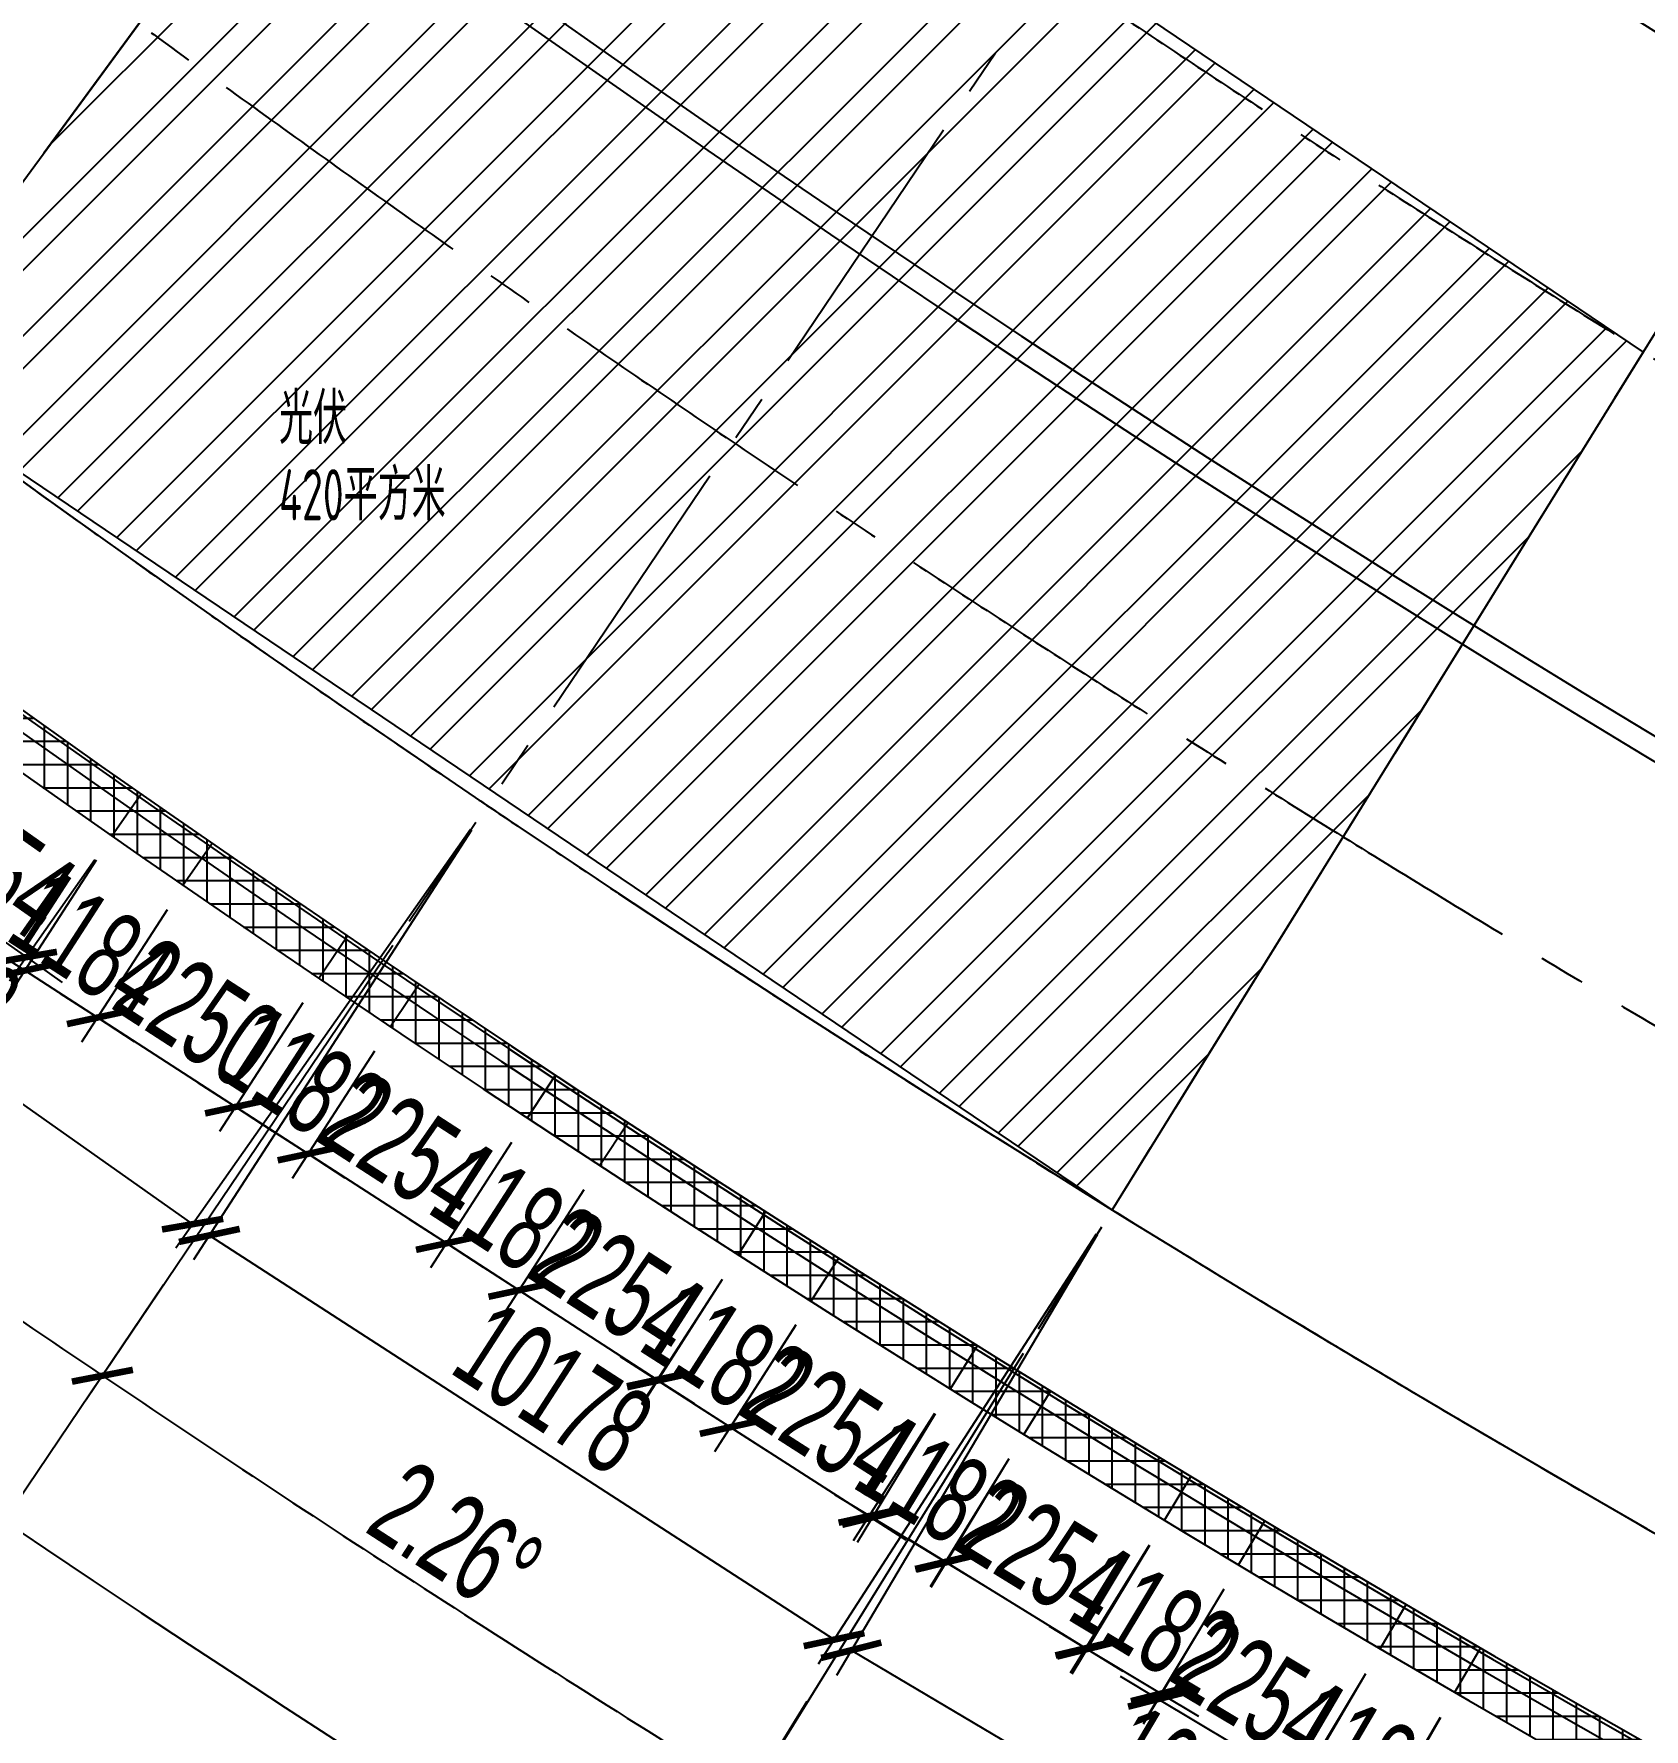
# Model space of a CAD drawing. Extents: x -668578 to 2331563, y -1202445 to 1620273.
# Drawn here: x 1288563 to 1310588, y 63809 to 86996 of the extents above; entities that cross this region are included whole.
import ezdxf
from ezdxf.enums import TextEntityAlignment as Align

# ---------------------------------------------------------------- set-up
doc = ezdxf.new("R2010")
doc.units = 0
doc.linetypes.add('CENTER2', pattern=[28.575, 19.05, -3.175, 3.175, -3.175])
doc.layers.get('0').update_dxf_attribs({"color": 8})
doc.layers.get('Defpoints').update_dxf_attribs({"color": 8})
for name, color, linetype in [('#填充层', 8, 'Continuous'), ('#幕墙线-平面', 8, 'Continuous'), ('#标注', 8, 'Continuous'), ('#轴线', 8, 'CENTER2'), ('A-ROOF-DRAN', 8, 'Continuous'), ('dim', 8, 'Continuous'), ('L立面-粗线', 8, 'Continuous'), ('WALL', 8, 'Continuous'), ('外轮廓', 8, 'Continuous'), ('建-文字', 8, 'Continuous')]:
    doc.layers.add(name, color=color, linetype=linetype)
doc.styles.add('JHZX', font='jrs.shx', dxfattribs={"width": 0.6, "bigfont": 'jhz.shx'})
doc.styles.add('XD2008', font='xd-hzs.shx', dxfattribs={"width": 0.7, "bigfont": 'xd-hztxt.shx'})
doc.dimstyles.new('JZBZ-400', dxfattribs={"dimscale": 400, "dimtxt": 3, "dimasz": 1.5, "dimexe": 1, "dimexo": 1, "dimgap": 0.5, "dimtad": 1, "dimdec": 0, "dimdsep": 46, "dimtxsty": 'JHZX', "dimblk1": 'ARCHTICK', "dimblk2": 'ARCHTICK', "dimsah": 1, "dimcen": 0, "dimclrd": 1, "dimclre": 1, "dimclrt": 2, "dimazin": 2, "dimtfac": 1, "dimtdec": 0, "dimtix": 1, "dimtmove": 0, "dimatfit": 3, "dimfxl": 0, "dimtolj": 1, "dimlwd": -1, "dimlwe": -1, "dimarcsym": 0})

# ---------------------------------------------------------------- blocks, each defined once
blk = doc.blocks.new('_ARCHTICK')
at = {"color": 0, "linetype": 'ByBlock', "const_width": 0.15}
blk.add_lwpolyline([(-0.5, -0.5), (0.5, 0.5)], dxfattribs=at)
blk = doc.blocks.new('*D2939')
at = {"layer": '#标注', "ltscale": 300, "transparency": 16777216}
for p, q in [((-1773, -1481), (-9342, -7863)), ((165914, -92056), (164727, -101884))]:
    blk.add_line(p, q, dxfattribs=at)
blk.add_arc((197092, 166179), 269610, 220.13382, 263.11563, dxfattribs=at)
at = {"layer": 'Defpoints', "color": 0, "ltscale": 300, "transparency": 16777216}
for p in [(197092, 166179), (-1467, -1224), (40380, -53208), (165962, -91659)]:
    blk.add_point(p, dxfattribs=at)
at = {"layer": '#标注', "ltscale": 300, "transparency": 16777216, "xscale": 600, "yscale": 600, "zscale": 600}
for p, rotation in [((-9036, -7605), 130.1338192809485), ((164775, -101487), 353.1156299250187)]:
    blk.add_blockref('_ARCHTICK', p, dxfattribs=dict(at, rotation=rotation))
at = {"layer": '#标注', "ltscale": 300, "transparency": 16777216, "insert": (69342, -70334), "char_height": 1200, "attachment_point": 5, "rotation": 331.6247, "style": 'JHZX'}
blk.add_mtext('\\A1;42.98°', dxfattribs=at)
blk = doc.blocks.new('*D2929')
at = {"layer": '#标注', "ltscale": 300, "transparency": 16777216}
for p, q in [((43129, -43470), (38690, -49515)), ((51525, -49384), (47327, -55599))]:
    blk.add_line(p, q, dxfattribs=at)
blk.add_arc((197092, 166179), 267210, 233.70702, 235.96922, dxfattribs=at)
at = {"layer": 'Defpoints', "color": 0, "ltscale": 300, "transparency": 16777216}
for p in [(197092, 166179), (43366, -43147), (51748, -49052), (41775, -51255)]:
    blk.add_point(p, dxfattribs=at)
at = {"layer": '#标注', "ltscale": 300, "transparency": 16777216, "xscale": 600, "yscale": 600, "zscale": 600}
for p, rotation in [((38927, -49192), 143.7070209422216), ((47551, -55268), 325.9692216820953)]:
    blk.add_blockref('_ARCHTICK', p, dxfattribs=dict(at, rotation=rotation))
at = {"layer": '#标注', "ltscale": 300, "transparency": 16777216, "insert": (43670, -51619), "char_height": 1200, "attachment_point": 5, "rotation": 324.8381, "style": 'JHZX'}
blk.add_mtext('\\A1;2.26°', dxfattribs=at)
blk = doc.blocks.new('*D2930')
at = {"layer": '#标注', "ltscale": 300, "transparency": 16777216}
for p, q in [((51525, -49384), (47327, -55599)), ((60147, -54962), (56198, -61338))]:
    blk.add_line(p, q, dxfattribs=at)
blk.add_arc((197092, 166179), 267210, 235.96922, 238.23142, dxfattribs=at)
at = {"layer": 'Defpoints', "color": 0, "ltscale": 300, "transparency": 16777216}
for p in [(197092, 166179), (51748, -49052), (60357, -54622), (50478, -57217)]:
    blk.add_point(p, dxfattribs=at)
at = {"layer": '#标注', "ltscale": 300, "transparency": 16777216, "xscale": 600, "yscale": 600, "zscale": 600}
for p, rotation in [((47551, -55268), 145.9692216820956), ((56409, -60998), 328.2314223311194)]:
    blk.add_blockref('_ARCHTICK', p, dxfattribs=dict(at, rotation=rotation))
at = {"layer": '#标注', "ltscale": 300, "transparency": 16777216, "insert": (52386, -57505), "char_height": 1200, "attachment_point": 5, "rotation": 327.1003, "style": 'JHZX'}
blk.add_mtext('\\A1;2.26°', dxfattribs=at)
blk = doc.blocks.new('*D2931')
at = {"layer": '#标注', "ltscale": 300, "transparency": 16777216}
for p, q in [((60147, -54962), (56198, -61338)), ((68983, -60195), (65289, -66722))]:
    blk.add_line(p, q, dxfattribs=at)
blk.add_arc((197092, 166179), 267210, 238.23142, 240.49362, dxfattribs=at)
at = {"layer": 'Defpoints', "color": 0, "ltscale": 300, "transparency": 16777216}
for p in [(197092, 166179), (60357, -54622), (69180, -59847), (59411, -62830)]:
    blk.add_point(p, dxfattribs=at)
at = {"layer": '#标注', "ltscale": 300, "transparency": 16777216, "xscale": 600, "yscale": 600, "zscale": 600}
for p, rotation in [((56409, -60998), 148.2314223311197), ((65486, -66374), 330.4936231196922)]:
    blk.add_blockref('_ARCHTICK', p, dxfattribs=dict(at, rotation=rotation))
at = {"layer": '#标注', "ltscale": 300, "transparency": 16777216, "insert": (61328, -63043), "char_height": 1200, "attachment_point": 5, "rotation": 329.3625, "style": 'JHZX'}
blk.add_mtext('\\A1;2.26°', dxfattribs=at)
blk = doc.blocks.new('*U2924')
at = {"linetype": 'ByBlock'}
blk.add_line((0, -20), (0, 0), dxfattribs=at)
blk.add_circle((0, -24), 4, dxfattribs=at)
at = {"color": 253, "linetype": 'ByBlock', "style": 'JHZX', "width": 0.75}
blk.add_attdef('AXES', text='', height=4, dxfattribs=at).set_placement((0, -24), align=Align.MIDDLE_CENTER)
blk = doc.blocks.new('*D3010')
at = {"layer": '#标注', "transparency": 16777216}
for p, q in [((-101902, -38890), (-105706, -44769)), ((-105489, -44433), (-96943, -49962)), ((-93357, -44418), (-97160, -50298))]:
    blk.add_line(p, q, dxfattribs=at)
at = {"layer": 'Defpoints', "color": 0, "transparency": 16777216}
for p in [(-101685, -38554), (-93139, -44082), (-96943, -49962)]:
    blk.add_point(p, dxfattribs=at)
at = {"layer": '#标注', "transparency": 16777216, "xscale": 600, "yscale": 600, "zscale": 600}
for p, rotation in [((-105489, -44433), 147.1003207696899), ((-96943, -49962), 327.1003207696899)]:
    blk.add_blockref('_ARCHTICK', p, dxfattribs=dict(at, rotation=rotation))
at = {"layer": '#标注', "transparency": 16777216, "insert": (-100782, -46526), "char_height": 1200, "attachment_point": 5, "rotation": 327.1003, "style": 'JHZX'}
blk.add_mtext('\\A1;10178', dxfattribs=at)
blk = doc.blocks.new('*D3011')
at = {"layer": '#标注', "transparency": 16777216}
for p, q in [((-110236, -33019), (-114269, -38744)), ((-114039, -38417), (-105718, -44279)), ((-101916, -38881), (-105948, -44606))]:
    blk.add_line(p, q, dxfattribs=at)
at = {"layer": 'Defpoints', "color": 0, "transparency": 16777216}
for p in [(-110006, -32692), (-101685, -38554), (-105718, -44279)]:
    blk.add_point(p, dxfattribs=at)
at = {"layer": '#标注', "transparency": 16777216, "xscale": 600, "yscale": 600, "zscale": 600}
for p, rotation in [((-114039, -38417), 144.8381225946805), ((-105718, -44279), 324.8381225946805)]:
    blk.add_blockref('_ARCHTICK', p, dxfattribs=dict(at, rotation=rotation))
at = {"layer": '#标注', "transparency": 16777216, "insert": (-109418, -40694), "char_height": 1200, "attachment_point": 5, "rotation": 324.8381, "style": 'JHZX'}
blk.add_mtext('\\A1;10178', dxfattribs=at)
blk = doc.blocks.new('*D3012')
at = {"layer": '#标注', "transparency": 16777216}
for p, q in [((-93343, -44426), (-96912, -50452)), ((-84586, -49613), (-88155, -55638)), ((-96708, -50107), (-87951, -55294))]:
    blk.add_line(p, q, dxfattribs=at)
at = {"layer": 'Defpoints', "color": 0, "transparency": 16777216}
for p in [(-93139, -44082), (-84382, -49269), (-87951, -55294)]:
    blk.add_point(p, dxfattribs=at)
at = {"layer": '#标注', "transparency": 16777216, "xscale": 600, "yscale": 600, "zscale": 600}
for p, rotation in [((-96708, -50107), 149.3625242491921), ((-87951, -55294), 329.3625242491921)]:
    blk.add_blockref('_ARCHTICK', p, dxfattribs=dict(at, rotation=rotation))
at = {"layer": '#标注', "transparency": 16777216, "insert": (-91922, -52012), "char_height": 1200, "attachment_point": 5, "rotation": 329.3625, "style": 'JHZX'}
blk.add_mtext('\\A1;10178', dxfattribs=at)
blk = doc.blocks.new('*D3013')
at = {"layer": '#标注', "transparency": 16777216}
for p, q in [((-84572, -49621), (-87900, -55782)), ((-75617, -54458), (-78945, -60619)), ((-87710, -55430), (-78755, -60267))]:
    blk.add_line(p, q, dxfattribs=at)
at = {"layer": 'Defpoints', "color": 0, "transparency": 16777216}
for p in [(-84382, -49269), (-75427, -54106), (-78755, -60267)]:
    blk.add_point(p, dxfattribs=at)
at = {"layer": '#标注', "transparency": 16777216, "xscale": 600, "yscale": 600, "zscale": 600}
for p, rotation in [((-87710, -55430), 151.6247224242016), ((-78755, -60267), 331.6247224242016)]:
    blk.add_blockref('_ARCHTICK', p, dxfattribs=dict(at, rotation=rotation))
at = {"layer": '#标注', "transparency": 16777216, "insert": (-82853, -57145), "char_height": 1200, "attachment_point": 5, "rotation": 331.6247, "style": 'JHZX'}
blk.add_mtext('\\A1;10178', dxfattribs=at)
blk = doc.blocks.new('*D3346')
at = {"layer": '#标注', "ltscale": 300, "transparency": 16777216}
for p, q in [((61272, -63820), (60199, -65687)), ((60398, -65341), (59878, -65042)), ((63226, -64943), (62153, -66810)), ((62352, -66464), (60398, -65341)), ((62352, -66464), (62872, -66763))]:
    blk.add_line(p, q, dxfattribs=at)
at = {"layer": 'Defpoints', "color": 0, "ltscale": 300, "transparency": 16777216}
for p in [(61471, -63473), (63425, -64596), (60398, -65341)]:
    blk.add_point(p, dxfattribs=at)
at = {"layer": '#标注', "ltscale": 300, "transparency": 16777216, "xscale": 600, "yscale": 600, "zscale": 600}
for p, rotation in [((60398, -65341), 330.1157699926653), ((62352, -66464), 150.1157699926653)]:
    blk.add_blockref('_ARCHTICK', p, dxfattribs=dict(at, rotation=rotation))
at = {"layer": '#标注', "ltscale": 300, "transparency": 16777216, "insert": (61774, -65209), "char_height": 1200, "attachment_point": 5, "rotation": 330.1158, "style": 'JHZX'}
blk.add_mtext('\\A1;2254', dxfattribs=at)
blk = doc.blocks.new('*D3347')
at = {"layer": '#标注', "ltscale": 300, "transparency": 16777216}
for p, q in [((60249, -63221), (59160, -65078)), ((61268, -63818), (60179, -65676)), ((59362, -64733), (58844, -64430)), ((60381, -65331), (59362, -64733)), ((60381, -65331), (60899, -65635))]:
    blk.add_line(p, q, dxfattribs=at)
at = {"layer": 'Defpoints', "color": 0, "ltscale": 300, "transparency": 16777216}
for p in [(60451, -62876), (61471, -63473), (59362, -64733)]:
    blk.add_point(p, dxfattribs=at)
at = {"layer": '#标注', "ltscale": 300, "transparency": 16777216, "xscale": 600, "yscale": 600, "zscale": 600}
for p, rotation in [((59362, -64733), 329.609854917948), ((60381, -65331), 149.609854917948)]:
    blk.add_blockref('_ARCHTICK', p, dxfattribs=dict(at, rotation=rotation))
at = {"layer": '#标注', "ltscale": 300, "transparency": 16777216, "insert": (60276, -64342), "char_height": 1200, "attachment_point": 5, "rotation": 329.6099, "style": 'JHZX'}
blk.add_mtext('\\A1;1182', dxfattribs=at)
blk = doc.blocks.new('*D3376')
at = {"layer": '#标注', "ltscale": 300, "transparency": 16777216}
for p, q in [((58312, -62062), (57207, -63909)), ((57412, -63566), (56897, -63258)), ((60246, -63219), (59141, -65066)), ((59347, -64723), (57412, -63566)), ((59347, -64723), (59862, -65031))]:
    blk.add_line(p, q, dxfattribs=at)
at = {"layer": 'Defpoints', "color": 0, "ltscale": 300, "transparency": 16777216}
for p in [(58517, -61719), (60451, -62876), (57412, -63566)]:
    blk.add_point(p, dxfattribs=at)
at = {"layer": '#标注', "ltscale": 300, "transparency": 16777216, "xscale": 600, "yscale": 600, "zscale": 600}
for p, rotation in [((57412, -63566), 329.116272324212), ((59347, -64723), 149.116272324212)]:
    blk.add_blockref('_ARCHTICK', p, dxfattribs=dict(at, rotation=rotation))
at = {"layer": '#标注', "ltscale": 300, "transparency": 16777216, "insert": (58790, -63458), "char_height": 1200, "attachment_point": 5, "rotation": 329.1163, "style": 'JHZX'}
blk.add_mtext('\\A1;2254', dxfattribs=at)
blk = doc.blocks.new('*D3377')
at = {"layer": '#标注', "ltscale": 300, "transparency": 16777216}
for p, q in [((57292, -61463), (56232, -63225)), ((58305, -62072), (57245, -63834)), ((56438, -62883), (55924, -62573)), ((57451, -63492), (56438, -62883)), ((57451, -63492), (57965, -63801))]:
    blk.add_line(p, q, dxfattribs=at)
at = {"layer": 'Defpoints', "color": 0, "ltscale": 300, "transparency": 16777216}
for p in [(57498, -61120), (58511, -61729), (56438, -62883)]:
    blk.add_point(p, dxfattribs=at)
at = {"layer": '#标注', "ltscale": 300, "transparency": 16777216, "xscale": 600, "yscale": 600, "zscale": 600}
for p, rotation in [((56438, -62883), 328.9825259266929), ((57451, -63492), 148.9825259266929)]:
    blk.add_blockref('_ARCHTICK', p, dxfattribs=dict(at, rotation=rotation))
at = {"layer": '#标注', "ltscale": 300, "transparency": 16777216, "insert": (57357, -62501), "char_height": 1200, "attachment_point": 5, "rotation": 328.9825, "style": 'JHZX'}
blk.add_mtext('\\A1;1182', dxfattribs=at)
blk = doc.blocks.new('*D3378')
at = {"layer": '#标注', "ltscale": 300, "transparency": 16777216}
for p, q in [((55369, -60279), (54291, -62029)), ((54501, -61689), (53990, -61374)), ((57288, -61461), (56210, -63211)), ((56419, -62871), (54501, -61689)), ((56419, -62871), (56930, -63186))]:
    blk.add_line(p, q, dxfattribs=at)
at = {"layer": 'Defpoints', "color": 0, "ltscale": 300, "transparency": 16777216}
for p in [(55579, -59938), (57498, -61120), (54501, -61689)]:
    blk.add_point(p, dxfattribs=at)
at = {"layer": '#标注', "ltscale": 300, "transparency": 16777216, "xscale": 600, "yscale": 600, "zscale": 600}
for p, rotation in [((54501, -61689), 328.3611298189172), ((56419, -62871), 148.3611298189171)]:
    blk.add_blockref('_ARCHTICK', p, dxfattribs=dict(at, rotation=rotation))
at = {"layer": '#标注', "ltscale": 300, "transparency": 16777216, "insert": (55880, -61599), "char_height": 1200, "attachment_point": 5, "rotation": 328.3611, "style": 'JHZX'}
blk.add_mtext('\\A1;2254', dxfattribs=at)
blk = doc.blocks.new('*D3379')
at = {"layer": '#标注', "ltscale": 300, "transparency": 16777216}
for p, q in [((54362, -59666), (53293, -61424)), ((55371, -60280), (54303, -62038)), ((53501, -61082), (52988, -60771)), ((54510, -61696), (53501, -61082)), ((54510, -61696), (55023, -62008))]:
    blk.add_line(p, q, dxfattribs=at)
at = {"layer": 'Defpoints', "color": 0, "ltscale": 300, "transparency": 16777216}
for p in [(54569, -59324), (55579, -59938), (53501, -61082)]:
    blk.add_point(p, dxfattribs=at)
at = {"layer": '#标注', "ltscale": 300, "transparency": 16777216, "xscale": 600, "yscale": 600, "zscale": 600}
for p, rotation in [((53501, -61082), 328.7031185417148), ((54510, -61696), 148.7031185417148)]:
    blk.add_blockref('_ARCHTICK', p, dxfattribs=dict(at, rotation=rotation))
at = {"layer": '#标注', "ltscale": 300, "transparency": 16777216, "insert": (54421, -60706), "char_height": 1200, "attachment_point": 5, "rotation": 328.7031, "style": 'JHZX'}
blk.add_mtext('\\A1;1182', dxfattribs=at)
blk = doc.blocks.new('*D3380')
at = {"layer": '#标注', "ltscale": 300, "transparency": 16777216}
for p, q in [((52456, -58445), (51342, -60184)), ((51558, -59847), (51052, -59524)), ((54354, -59661), (53239, -61400)), ((53455, -61063), (51558, -59847)), ((53455, -61063), (53960, -61387))]:
    blk.add_line(p, q, dxfattribs=at)
at = {"layer": 'Defpoints', "color": 0, "ltscale": 300, "transparency": 16777216}
for p in [(52672, -58108), (54569, -59324), (51558, -59847)]:
    blk.add_point(p, dxfattribs=at)
at = {"layer": '#标注', "ltscale": 300, "transparency": 16777216, "xscale": 600, "yscale": 600, "zscale": 600}
for p, rotation in [((51558, -59847), 327.3486061758078), ((53455, -61063), 147.3486061758079)]:
    blk.add_blockref('_ARCHTICK', p, dxfattribs=dict(at, rotation=rotation))
at = {"layer": '#标注', "ltscale": 300, "transparency": 16777216, "insert": (52938, -59782), "char_height": 1200, "attachment_point": 5, "rotation": 327.3486, "style": 'JHZX'}
blk.add_mtext('\\A1;2254', dxfattribs=at)
blk = doc.blocks.new('*D3388')
at = {"layer": '#标注', "ltscale": 300, "transparency": 16777216}
for p, q in [((51449, -57826), (50347, -59546)), ((52444, -58464), (51342, -60184)), ((50562, -59210), (50057, -58886)), ((51558, -59847), (50562, -59210)), ((51558, -59847), (52063, -60171))]:
    blk.add_line(p, q, dxfattribs=at)
at = {"layer": 'Defpoints', "color": 0, "ltscale": 300, "transparency": 16777216}
for p in [(51665, -57490), (52660, -58127), (50562, -59210)]:
    blk.add_point(p, dxfattribs=at)
at = {"layer": '#标注', "ltscale": 300, "transparency": 16777216, "xscale": 600, "yscale": 600, "zscale": 600}
for p, rotation in [((50562, -59210), 327.3486061758085), ((51558, -59847), 147.3486061758085)]:
    blk.add_blockref('_ARCHTICK', p, dxfattribs=dict(at, rotation=rotation))
at = {"layer": '#标注', "ltscale": 300, "transparency": 16777216, "insert": (51492, -58855), "char_height": 1200, "attachment_point": 5, "rotation": 327.3486, "style": 'JHZX'}
blk.add_mtext('\\A1;1182', dxfattribs=at)
blk = doc.blocks.new('*D3389')
at = {"layer": '#标注', "ltscale": 300, "transparency": 16777216}
for p, q in [((49555, -56601), (48450, -58310)), ((48667, -57974), (48163, -57648)), ((51447, -57825), (50342, -59534)), ((50560, -59198), (48667, -57974)), ((50560, -59198), (51063, -59524))]:
    blk.add_line(p, q, dxfattribs=at)
at = {"layer": 'Defpoints', "color": 0, "ltscale": 300, "transparency": 16777216}
for p in [(49772, -56266), (51665, -57490), (48667, -57974)]:
    blk.add_point(p, dxfattribs=at)
at = {"layer": '#标注', "ltscale": 300, "transparency": 16777216, "xscale": 600, "yscale": 600, "zscale": 600}
for p, rotation in [((48667, -57974), 327.1037459936396), ((50560, -59198), 147.1037459936396)]:
    blk.add_blockref('_ARCHTICK', p, dxfattribs=dict(at, rotation=rotation))
at = {"layer": '#标注', "ltscale": 300, "transparency": 16777216, "insert": (50048, -57914), "char_height": 1200, "attachment_point": 5, "rotation": 327.1037, "style": 'JHZX'}
blk.add_mtext('\\A1;2254', dxfattribs=at)
blk = doc.blocks.new('*D3390')
at = {"layer": '#标注', "ltscale": 300, "transparency": 16777216}
for p, q in [((48567, -55953), (47458, -57668)), ((49555, -56601), (48450, -58310)), ((47675, -57332), (47171, -57006)), ((48667, -57974), (47675, -57332)), ((48667, -57974), (49171, -58300))]:
    blk.add_line(p, q, dxfattribs=at)
at = {"layer": 'Defpoints', "color": 0, "ltscale": 300, "transparency": 16777216}
for p in [(48784, -55617), (49772, -56266), (47675, -57332)]:
    blk.add_point(p, dxfattribs=at)
at = {"layer": '#标注', "ltscale": 300, "transparency": 16777216, "xscale": 600, "yscale": 600, "zscale": 600}
for p, rotation in [((47675, -57332), 327.1037459903597), ((48667, -57974), 147.1037459903597)]:
    blk.add_blockref('_ARCHTICK', p, dxfattribs=dict(at, rotation=rotation))
at = {"layer": '#标注', "ltscale": 300, "transparency": 16777216, "insert": (48605, -56981), "char_height": 1200, "attachment_point": 5, "rotation": 327.1037, "style": 'JHZX'}
blk.add_mtext('\\A1;1182', dxfattribs=at)
blk = doc.blocks.new('*D3391')
at = {"layer": '#标注', "ltscale": 300, "transparency": 16777216}
for p, q in [((46691, -54704), (45565, -56444)), ((45783, -56108), (45279, -55782)), ((47675, -57332), (45783, -56108)), ((48567, -55953), (47458, -57668)), ((47675, -57332), (48179, -57658))]:
    blk.add_line(p, q, dxfattribs=at)
at = {"layer": 'Defpoints', "color": 0, "ltscale": 300, "transparency": 16777216}
for p in [(46908, -54368), (48784, -55617), (45783, -56108)]:
    blk.add_point(p, dxfattribs=at)
at = {"layer": '#标注', "ltscale": 300, "transparency": 16777216, "xscale": 600, "yscale": 600, "zscale": 600}
for p, rotation in [((45783, -56108), 327.1037459903597), ((47675, -57332), 147.1037459903597)]:
    blk.add_blockref('_ARCHTICK', p, dxfattribs=dict(at, rotation=rotation))
at = {"layer": '#标注', "ltscale": 300, "transparency": 16777216, "insert": (47163, -56048), "char_height": 1200, "attachment_point": 5, "rotation": 327.1037, "style": 'JHZX'}
blk.add_mtext('\\A1;2254', dxfattribs=at)
blk = doc.blocks.new('*D3392')
at = {"layer": '#标注', "ltscale": 300, "transparency": 16777216}
for p, q in [((45711, -54042), (44573, -55802)), ((46691, -54704), (45565, -56444)), ((44790, -55466), (44286, -55140)), ((45783, -56108), (44790, -55466)), ((45783, -56108), (46286, -56434))]:
    blk.add_line(p, q, dxfattribs=at)
at = {"layer": 'Defpoints', "color": 0, "ltscale": 300, "transparency": 16777216}
for p in [(45928, -53707), (46908, -54368), (44790, -55466)]:
    blk.add_point(p, dxfattribs=at)
at = {"layer": '#标注', "ltscale": 300, "transparency": 16777216, "xscale": 600, "yscale": 600, "zscale": 600}
for p, rotation in [((44790, -55466), 327.1037459903597), ((45783, -56108), 147.1037459903597)]:
    blk.add_blockref('_ARCHTICK', p, dxfattribs=dict(at, rotation=rotation))
at = {"layer": '#标注', "ltscale": 300, "transparency": 16777216, "insert": (45721, -55115), "char_height": 1200, "attachment_point": 5, "rotation": 327.1037, "style": 'JHZX'}
blk.add_mtext('\\A1;1182', dxfattribs=at)
blk = doc.blocks.new('*D3393')
at = {"layer": '#标注', "ltscale": 300, "transparency": 16777216}
for p, q in [((43854, -52771), (42684, -54580)), ((42901, -54244), (42397, -53919)), ((44790, -55466), (42901, -54244)), ((45711, -54042), (44573, -55802)), ((44790, -55466), (45294, -55792))]:
    blk.add_line(p, q, dxfattribs=at)
at = {"layer": 'Defpoints', "color": 0, "ltscale": 300, "transparency": 16777216}
for p in [(44072, -52435), (45928, -53707), (42901, -54244)]:
    blk.add_point(p, dxfattribs=at)
at = {"layer": '#标注', "ltscale": 300, "transparency": 16777216, "xscale": 600, "yscale": 600, "zscale": 600}
for p, rotation in [((42901, -54244), 327.1037459903597), ((44790, -55466), 147.1037459903597)]:
    blk.add_blockref('_ARCHTICK', p, dxfattribs=dict(at, rotation=rotation))
at = {"layer": '#标注', "ltscale": 300, "transparency": 16777216, "insert": (44280, -54184), "char_height": 1200, "attachment_point": 5, "rotation": 327.1037, "style": 'JHZX'}
blk.add_mtext('\\A1;2250', dxfattribs=at)
blk = doc.blocks.new('*D3394')
at = {"layer": '#标注', "ltscale": 300, "transparency": 16777216}
for p, q in [((42883, -52092), (41690, -53937)), ((43854, -52771), (42684, -54580)), ((41907, -53601), (41403, -53275)), ((42901, -54244), (41907, -53601)), ((42901, -54244), (43405, -54570))]:
    blk.add_line(p, q, dxfattribs=at)
at = {"layer": 'Defpoints', "color": 0, "ltscale": 300, "transparency": 16777216}
for p in [(43100, -51757), (44072, -52435), (41907, -53601)]:
    blk.add_point(p, dxfattribs=at)
at = {"layer": '#标注', "ltscale": 300, "transparency": 16777216, "xscale": 600, "yscale": 600, "zscale": 600}
for p, rotation in [((41907, -53601), 327.1037459903597), ((42901, -54244), 147.1037459903597)]:
    blk.add_blockref('_ARCHTICK', p, dxfattribs=dict(at, rotation=rotation))
at = {"layer": '#标注', "ltscale": 300, "transparency": 16777216, "insert": (42839, -53251), "char_height": 1200, "attachment_point": 5, "rotation": 327.1037, "style": 'JHZX'}
blk.add_mtext('\\A1;1184', dxfattribs=at)
blk = doc.blocks.new('*D3395')
at = {"layer": '#标注', "ltscale": 300, "transparency": 16777216}
for p, q in [((41026, -50788), (39857, -52447)), ((40087, -52120), (39597, -51774)), ((40087, -52120), (41930, -53417)), ((42868, -52086), (41700, -53744)), ((41930, -53417), (42420, -53763))]:
    blk.add_line(p, q, dxfattribs=at)
at = {"layer": 'Defpoints', "color": 0, "ltscale": 300, "transparency": 16777216}
for p in [(41256, -50461), (43098, -51759), (41930, -53417)]:
    blk.add_point(p, dxfattribs=at)
at = {"layer": '#标注', "ltscale": 300, "transparency": 16777216, "xscale": 600, "yscale": 600, "zscale": 600}
for p, rotation in [((40087, -52120), 324.8381236904404), ((41930, -53417), 144.8381236904404)]:
    blk.add_blockref('_ARCHTICK', p, dxfattribs=dict(at, rotation=rotation))
at = {"layer": '#标注', "ltscale": 300, "transparency": 16777216, "insert": (41469, -52115), "char_height": 1200, "attachment_point": 5, "rotation": 324.8381, "style": 'JHZX'}
blk.add_mtext('\\A1;2254', dxfattribs=at)
blk = doc.blocks.new('A$Caccc0cd0')
at = {"layer": '#标注'}
for p1, p2, picture, middle in [((-110006, -32692.3), (-101685.2, -38553.7), '*D3011', (-109417.7, -40693.9)), ((-101685.2, -38553.7), (-93139.5, -44082.1), '*D3010', (-100781.5, -46525.9)), ((-93139.5, -44082.1), (-84382.2, -49268.8), '*D3012', (-91921.8, -52012.4)), ((-84382.2, -49268.8), (-75427.1, -54105.9), '*D3013', (-82852.5, -57144.9))]:
    dim = blk.add_aligned_dim(p1=p1, p2=p2, distance=-7002.8, dimstyle='JZBZ-400', override={"dimclrd": 256, "dimclre": 256, "dimclrt": 256}, dxfattribs=at)
    dim.commit()
    dim.dimension.update_dxf_attribs({"geometry": picture, "text_midpoint": middle})
blk = doc.blocks.new('DSGDFG')
at = {"layer": '#标注', "ltscale": 300}
blk.add_arc((197092.2, 166179.2), 257800, 220.136073, 263.11563, dxfattribs=at)
at = {"layer": '#轴线', "ltscale": 200}
for p, q in [((43365.9, -43147.5), (84924.4, 13442)), ((91040.7, 9133.5), (51745.5, -49056.6)), ((97322.4, 5069.8), (60352.9, -54629))]:
    blk.add_line(p, q, dxfattribs=at)
for radius in [206950, 212800, 220600, 228400, 236200, 244000, 251800, 257800]:
    blk.add_arc((197092.2, 166179.2), radius, 218.438892, 265.140584, dxfattribs=at)
at = {"layer": '#标注', "ltscale": 300}
blk.add_blockref('A$Caccc0cd0', (154502.6, -8915.6), dxfattribs=at)
at = {"layer": '#标注', "linetype": 'ByBlock', "xscale": 400, "yscale": 400}
for p, rotation, values in [((48384.8, -54020.8), 325.9985947828763, {'AXES': 'S8'}), ((57192.1, -59718.8), 328.2606767129008, {'AXES': 'S9'})]:
    blk.add_blockref('*U2924', p, dxfattribs=dict(at, rotation=rotation)).add_auto_attribs(values)
at = {"layer": '#标注', "ltscale": 300}
for base, p1, p2, picture, middle in [((40379.7, -53208.3), (-1467, -1223.5), (165961.7, -91658.5), '*D2939', (69341.6, -70334.5)), ((41774.7, -51255.4), (43365.9, -43147.5), (51748.4, -49052.3), '*D2929', (43669.6, -51618.7)), ((50478.4, -57216.7), (51748.4, -49052.3), (60357.4, -54621.7), '*D2930', (52386.2, -57504.9)), ((59410.7, -62829.8), (60357.4, -54621.7), (69179.6, -59846.8), '*D2931', (61328.4, -63042.5))]:
    dim = blk.add_angular_dim_3p(base=base, center=(197092.1, 166179.2), p1=p1, p2=p2, dimstyle='JZBZ-400', override={"dimclrd": 256, "dimclre": 256, "dimclrt": 256}, dxfattribs=at)
    dim.commit()
    dim.dimension.update_dxf_attribs({"geometry": picture, "text_midpoint": middle})
blk = doc.blocks.new('YD')
at = {"layer": '#填充层', "ltscale": 5}
h = blk.add_hatch(dxfattribs=at)
h.set_pattern_fill('ANTOTI', color=256, scale=200, angle=45)
h.set_pattern_definition([(90, (-1246529.6, -127785.18), (-317.5, 0), []), (180, (-1246529.6, -127785.18), (0, -317.5), [])])
edge = h.paths.add_edge_path(flags=16)
edge.add_line((40946.6, 3516.8), (14650.6, -24603.8))
edge.add_arc((16378.8, -26208.6), 2358.4, 137.11976, 226.74933)
edge.add_arc((192511.4, 162303.9), 260350, 226.942719, 258.857721)
edge.add_arc((142654.1, -90833.2), 2349.7, 258.85134, 348.59696)
edge.add_line((144957.5, -91297.7), (153512.8, -48901.7))
edge.add_arc((151209.2, -48436.9), 2350, 348.59123, 438.91139)
edge.add_arc((192511.4, 162303.9), 212400, 245.848104, 258.911393, ccw=False)
edge.add_arc((95848, -53265.7), 23850, 65.8481, 75.29128)
edge.add_arc((95848, -53265.7), 23850, 75.29128, 87.10032)
edge.add_line((97054.5, -29446.2), (95502.6, -29367.6))
edge.add_arc((96724.8, -5245.4), 24153.2, 240.48253, 267.09951, ccw=False)
edge.add_arc((192531, 162330.5), 217182.8, 226.947536, 240.269287, ccw=False)
edge.add_arc((42662.9, 1914.8), 2347.7, 46.89114, 136.97283)
edge = h.paths.add_edge_path()
edge.add_line((40435.1, 3994.6), (14138.6, -24126.6))
edge.add_arc((16378.8, -26208.6), 3058.4, 137.09547, 226.77288)
edge.add_arc((192511.4, 162303.9), 261050, 226.942477, 258.857721)
edge.add_arc((142654.2, -90833.2), 3049.7, 258.85211, 348.59773)
edge.add_line((145643.7, -91436.1), (154198.9, -49040.2))
edge.add_arc((151209.2, -48436.9), 3050, 348.59123, 438.91139)
edge.add_arc((192511.4, 162303.9), 211700, 245.848104, 258.911393, ccw=False)
edge.add_arc((95848, -53265.7), 24550, 65.8481, 75.29128)
edge.add_arc((95848, -53265.7), 24550, 75.29128, 87.10032)
edge.add_line((97089.9, -28747.1), (95538, -28668.5))
edge.add_arc((96724.8, -5245.4), 23453.1, 240.48568, 267.0995, ccw=False)
edge.add_arc((192531, 162330.5), 216482.8, 226.947536, 240.26894, ccw=False)
edge.add_arc((42662.9, 1915.2), 3047.4, 46.89794, 136.97287)
at = {"layer": '#幕墙线-平面'}
for points in [[(40435.1, 3994.6), (14138.6, -24126.6, 0.4125655), (14284.1, -28437.1, 0.1401637), (142064.5, -93825.4, 0.4129138), (145643.7, -91436.1), (154198.9, -49040.2, 0.4158512), (151795.8, -45443.8, -0.0570612), (105892.8, -30864.7, 0.041227), (102081.4, -29520.2, 0.0515723), (97089.9, -28747.1), (95538, -28668.5, -0.1166495), (85170.8, -25655.1, -0.0581911), (44745.2, 4140.3, 0.4145967)], [(40946.6, 3516.8), (14650.6, -24603.8, 0.4123212), (14762.8, -27926.4, 0.1401627), (142199.8, -93138.6, 0.4129138), (144957.5, -91297.7), (153512.8, -48901.7, 0.4158512), (151661.2, -46130.8, -0.0570612), (105606.4, -31503.4, 0.041227), (101903.7, -30197.3, 0.0515723), (97054.5, -29446.2), (95502.6, -29367.6, -0.1166635), (84824.8, -26263.6, -0.0581927), (44267.3, 3628.8, 0.4146312)]]:
    blk.add_lwpolyline(points, format="xyb", close=True, dxfattribs=at)
at = {"layer": '#幕墙线-平面', "ltscale": 300}
for points in [[(43098.4, -51758.7), (43499, -51184.8)], [(44071.7, -52434.9), (44469.8, -51859.1)], [(45928.5, -53706.5), (46321.5, -53127.3)], [(46906.5, -54370.2), (47299.6, -53791.1)], [(48784.1, -55617), (49169.5, -55032.7)], [(49770.8, -56267.8), (50156.2, -55683.5)], [(51664.6, -57489.6), (52042.2, -56900.3)], [(52659.8, -58127.3), (53037.4, -57538)], [(54569.3, -59324.3), (54939.2, -58730)], [(55574.1, -59946.5), (55941.3, -59350.6)], [(57498, -61120.4), (57860, -60521.4)], [(58510.8, -61729.4), (58870.1, -61128.7)], [(60450, -62877.9), (60804.1, -62274.2)], [(61470.8, -63473.4), (61822.2, -62868)]]:
    blk.add_lwpolyline(points, dxfattribs=at)
at = {"layer": '#标注', "ltscale": 300}
for p1, p2, distance, picture, middle in [((41255.9, -50460.8), (43098.4, -51758.7), -2029, '*D3395', (41469.4, -52114.5)), ((51664.6, -57489.6), (49772.3, -56265.6), 2034.7, '*D3389', (50047.9, -57914.3)), ((52659.8, -58127.3), (51664.6, -57489.6), 2042.9, '*D3388', (51491.6, -58855)), ((54569.3, -59324.3), (52671.9, -58108.4), 2065.4, '*D3380', (52937.9, -59781.8)), ((55579.2, -59938.2), (54569.3, -59324.3), 2057.3, '*D3379', (54421.1, -60705.6)), ((57498, -61120.4), (55579.2, -59938.2), 2056.1, '*D3378', (55879.7, -61598.7)), ((58510.8, -61729.4), (57498, -61120.4), 2056.2, '*D3377', (57357.1, -62501.5)), ((60451.4, -62875.6), (58517.2, -61718.7), 2152.4, '*D3376', (58790.1, -63457.8)), ((61470.8, -63473.4), (60451.4, -62875.6), 2153.5, '*D3347', (60276.4, -64342)), ((63425.1, -64596.5), (61470.8, -63473.4), 2153.5, '*D3346', (61773.6, -65208.5))]:
    dim = blk.add_aligned_dim(p1=p1, p2=p2, distance=distance, dimstyle='JZBZ-400', override={"dimclrd": 256, "dimclre": 256, "dimclrt": 256}, dxfattribs=at)
    dim.commit()
    dim.dimension.update_dxf_attribs({"geometry": picture, "text_midpoint": middle})
for base, p1, p2, picture, middle in [((41906.8, -53601.1), (44071.7, -52434.9), (43099.9, -51756.5), '*D3394', (42838.5, -53251)), ((42901.3, -54244.4), (45928.5, -53706.5), (44071.7, -52434.9), '*D3393', (44280.2, -54183.6)), ((44790.2, -55466.2), (46908, -54368.1), (45928.5, -53706.5), '*D3392', (45720.9, -55115.4)), ((45782.5, -56108.1), (48784.1, -55617), (46908, -54368.1), '*D3391', (47163.1, -56048.3)), ((47674.8, -57332.1), (49772.3, -56265.6), (48784.1, -55617), '*D3390', (48605.5, -56981.3))]:
    dim = blk.add_linear_dim(base=base, p1=p1, p2=p2, angle=327.10375, dimstyle='JZBZ-400', override={"dimclrd": 256, "dimclre": 256, "dimclrt": 256, "dimtmove": 1}, dxfattribs=at)
    dim.commit()
    dim.dimension.update_dxf_attribs({"geometry": picture, "text_midpoint": middle})

msp = doc.modelspace()

# ---------------------------------------------------------------- hatches: boundary and pattern name
at = {"layer": 'L立面-粗线'}
h = msp.add_hatch(dxfattribs=at)
h.set_pattern_fill('ANSI32', color=8, scale=200)
h.set_pattern_definition([(45, (157591.65, -897087), (-673.5192, 673.5192), []), (45, (158040.7, -897087), (-673.5192, 673.5192), [])])
h.paths.add_polyline_path([(1286445.5, 82302.1), (1294613.9, 93424.9), (1310577.5, 82644.8), (1303312, 70912.3)])

# ---------------------------------------------------------------- linework, layer by layer
at = {"layer": 'A-ROOF-DRAN'}
for radius, start, end in [(248400, 226.459098, 256.421292), (248700, 226.459654, 256.490295)]:
    msp.add_arc((1439041, 290089.1), radius, start, end, dxfattribs=at)
at = {"layer": 'L立面-粗线'}
msp.add_lwpolyline([(1286445.5, 82302.1), (1294613.9, 93424.9), (1310577.5, 82644.8), (1303312, 70912.3)], close=True, dxfattribs=at)
at = {"layer": 'WALL'}
for points in [[(1287293.5, 131472.6), (1260997.3, 103351.8, 0.4124197), (1261121.5, 99676.4, 0.1401631), (1388681.1, 34401.3, 0.4129138), (1391732.1, 36438), (1400287.4, 78834, 0.4158512), (1398238.9, 81899.8, -0.0570612), (1352238.3, 96509.9, 0.041227), (1348496.7, 97829.7, 0.0515723), (1343596.8, 98588.7), (1342044.8, 98667.3, -0.1166586), (1331477.9, 101738.9, -0.0581921), (1290967.6, 131596.6, 0.4146173), (1287293.5, 131472.6)], [(1287439.7, 131336.1), (1261143.6, 103215.4, 0.4123421), (1261258.3, 99822.3, 0.1401627), (1388719.7, 34597.6, 0.4129138), (1391536.1, 36477.6), (1400091.4, 78873.6, 0.4158512), (1398200.4, 81703.5, -0.0570612), (1352156.5, 96327.4, 0.041227), (1348446, 97636.3, 0.0515723), (1343586.7, 98388.9), (1342034.7, 98467.5, -0.1166625), (1331379.1, 101565, -0.0581926), (1290831, 131450.5, 0.4146283)]]:
    msp.add_lwpolyline(points, format="xyb", close=True, dxfattribs=at)
at = {"layer": '外轮廓'}
for points in [[(1275163.8, 114475), (1277725.1, 117214), (1281081.7, 114141.8), (1286376.2, 119803.6, 0.0408493), (1316092.6, 97248.8), (1315512.2, 96311.4), (1314932.7, 95375.7), (1311116.9, 89213.9), (1313402.5, 87776.5), (1312323.2, 86033.6, -0.0488198), (1275163.8, 114475)], [(1275163.8, 114475), (1277725.1, 117214), (1281081.7, 114141.8), (1286171.2, 119584.5, 0.0408605), (1315934.7, 96993.7), (1315512.2, 96311.4), (1314932.7, 95375.7), (1311116.9, 89213.9), (1313402.5, 87776.5), (1312323.2, 86033.6, -0.0488198), (1275163.8, 114475)]]:
    msp.add_lwpolyline(points, format="xyb", close=True, dxfattribs=at)

# ---------------------------------------------------------------- block references
at = {"layer": '#标注'}
msp.add_blockref('DSGDFG', (1241948.9, 123910), dxfattribs=at)
at = {"layer": 'dim'}
msp.add_blockref('YD', (1246529.6, 127785.2), dxfattribs=at)

# ---------------------------------------------------------------- texts
at = {"layer": '建-文字', "style": 'XD2008', "width": 0.7}
for s, p in [('光伏', (1291915.6, 81386)), ('420平方米', (1291915.6, 80342))]:
    msp.add_text(s, height=700, dxfattribs=at).set_placement(p)

doc.saveas('drawing.dxf')
